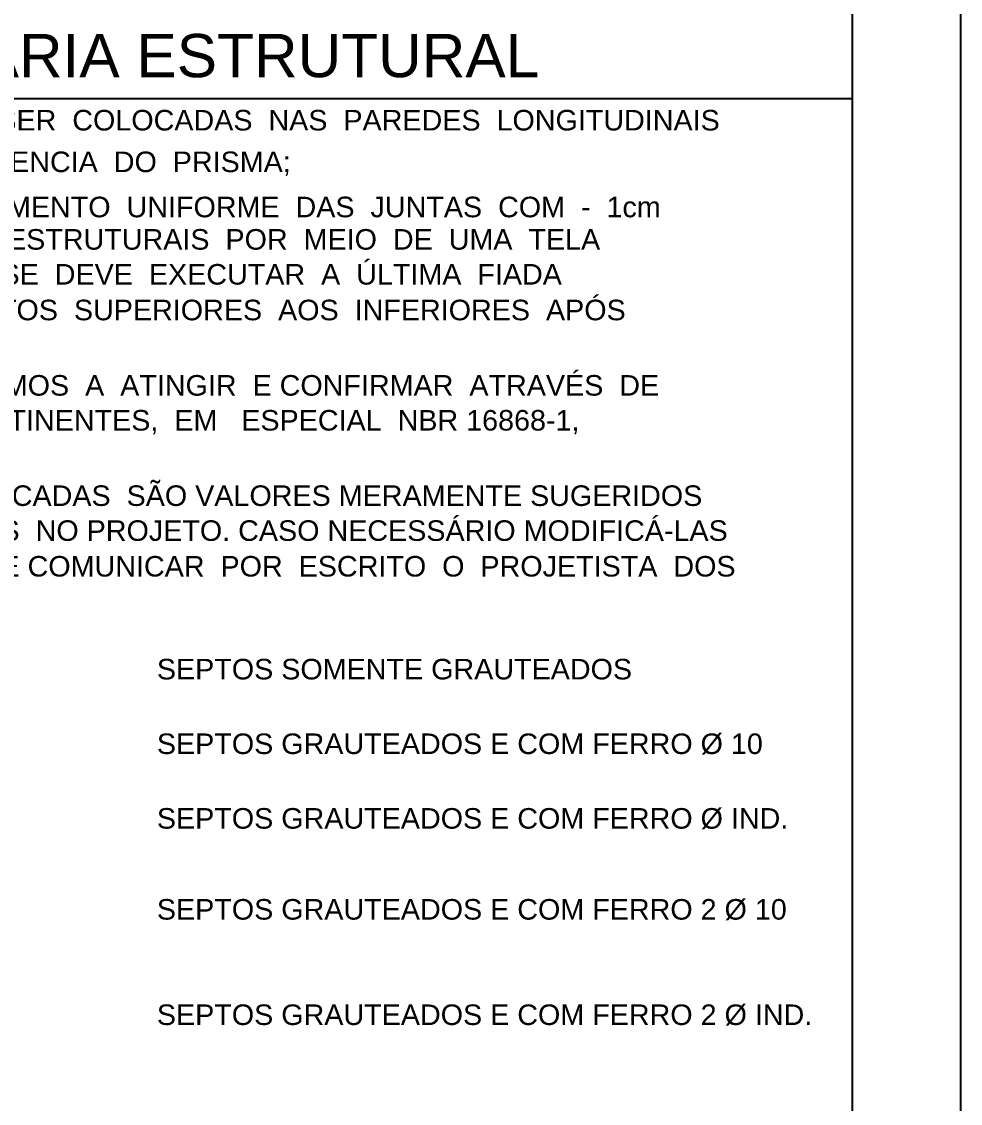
# Model space of a CAD drawing. Extents: x 0 to 119, y 0 to 84.
# Drawn here: x 110.22 to 118.9, y 41.02 to 51.02 of the extents above; entities that cross this region are included whole.
import ezdxf

# ---------------------------------------------------------------- set-up
doc = ezdxf.new("R2010")
doc.units = 0
doc.header["$MEASUREMENT"] = 0
doc.layers.add('40', color=7, linetype='CONTINUOUS')
doc.layers.add('7', color=232, linetype='CONTINUOUS')
doc.styles.add('TQS_ARIAL', font='arial.ttf')

msp = doc.modelspace()

# ---------------------------------------------------------------- linework, layer by layer
at = {"layer": '40', "linetype": 'Continuous'}
for p, q in [((118.9, 84.099998), (118.9, 29.699798)), ((100.4, 50.310783), (117.9, 50.310783))]:
    msp.add_line(p, q, dxfattribs=at)
at = {"layer": '7', "color": 232, "linetype": 'Continuous'}
msp.add_line((117.9, 83.099998), (117.9, 0.999998), dxfattribs=at)

# ---------------------------------------------------------------- texts
at = {"layer": '40', "linetype": 'Continuous', "style": 'TQS_ARIAL'}
for s, height, p in [('DETALHES DA ALVENARIA ESTRUTURAL', 0.4, (103.95291, 50.508765)), (' 1)  AS  CORDÕES DE ARGAMASSA DAS JUNTAS  HORIZONTAIS  DEVEM  SER  COLOCADAS  NAS  PAREDES  LONGITUDINAIS', 0.19, (100.571259, 50.016272)), ('      E  TRANSVERSAIS  DOS BLOCOS  PARA  GARANTIR  COMPLETA  EFICIENCIA  DO  PRISMA;', 0.19, (100.571259, 49.631357)), (' 2)  TODAS  AS  ELEVAÇÕES  DEVEM  SER  EXECUTADAS  COM  ASSENTAMENTO  UNIFORME  DAS  JUNTAS  COM  -  1cm', 0.19, (100.571259, 49.213734)), (' 3)  A  ALVENARIA  DE  VEDAÇÃO  DEVE  SER  AMARRADA  AS  PAREDES  ESTRUTURAIS  POR  MEIO  DE  UMA  TELA', 0.19, (100.571259, 48.914279)), ('      BELGOFIX  OU  SIMILAR,  CONFORME  DETALHE.  ALÉM  DISSO  NÃO  SE  DEVE  EXECUTAR  A  ÚLTIMA  FIADA  ', 0.19, (100.571259, 48.591279)), ('      DAS  ELEVAÇÕES,  DEVENDO  SEREM  ENCUNHADAS  DOS  PAVIMENTOS  SUPERIORES  AOS  INFERIORES  APÓS', 0.19, (100.571259, 48.261279)), (' 4)  AS  RESISTÊNCIAS DE PRISMAS  ESPECIFICADAS SÃO VALORES MÍNIMOS  A  ATINGIR  E CONFIRMAR  ATRAVÉS  DE  ', 0.19, (100.571259, 47.564279)), ('      ENSAIOS  REALIZADOS  EM  CONFORMIDADE COM AS  NORMAS   PERTINENTES,  EM   ESPECIAL  NBR 16868-1, ', 0.19, (100.571259, 47.241279)), (' 5)  AS  RESISTÊNCIAS DOS BLOCOS,GRAUTES E ARGAMASSAS ESPECIFICADAS  SÃO VALORES MERAMENTE SUGERIDOS ', 0.19, (100.571259, 46.544279)), ('      PARA QUE SE ATINJAM AS RESISTÊNCIAS DE PRISMA CONSIDERADAS  NO PROJETO. CASO NECESSÁRIO MODIFICÁ-LAS', 0.19, (100.571259, 46.221279)), ('      PARA  GARANTIR O REQUISITO ANTERIORMENTE REFERIDO, DEVE-SE COMUNICAR  POR  ESCRITO  O  PROJETISTA  DOS  ', 0.19, (100.571259, 45.891279)), ('SEPTOS SOMENTE GRAUTEADOS', 0.19, (111.469621, 44.939943)), ('SEPTOS GRAUTEADOS E COM FERRO %%c 10', 0.19, (111.469621, 44.249943)), ('SEPTOS GRAUTEADOS E COM FERRO %%c IND.', 0.19, (111.469621, 43.559943)), ('SEPTOS GRAUTEADOS E COM FERRO 2 %%c 10', 0.19, (111.469621, 42.718795)), ('SEPTOS GRAUTEADOS E COM FERRO 2 %%c IND.', 0.19, (111.469621, 41.744223))]:
    msp.add_text(s, height=height, dxfattribs=at).set_placement(p)

doc.saveas('drawing.dxf')
